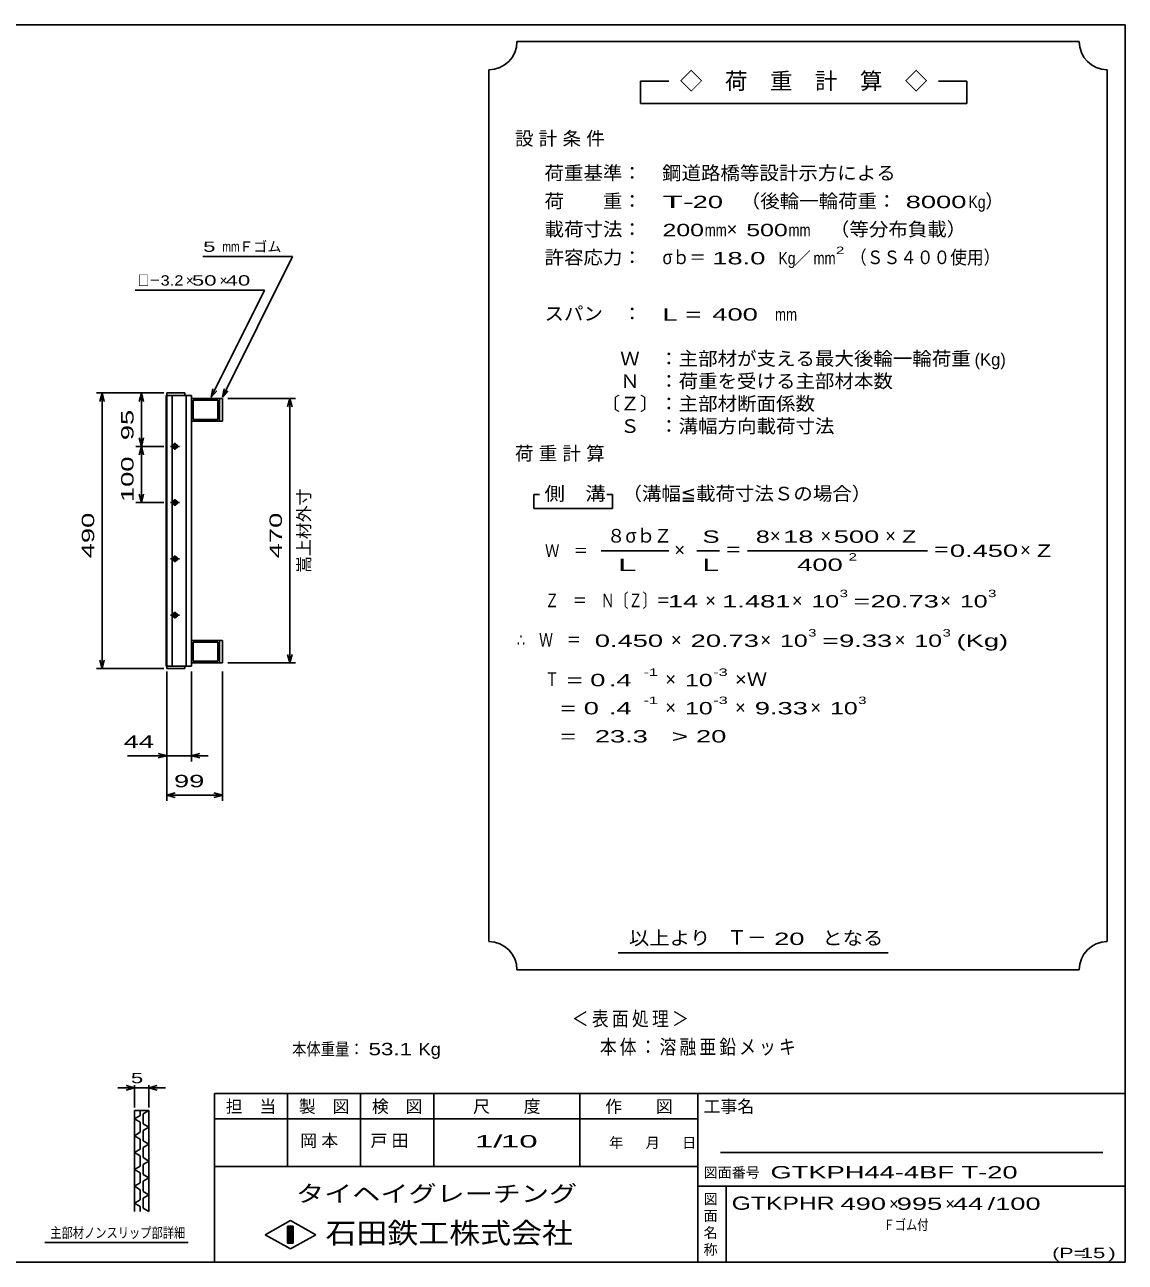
# Model space of a CAD drawing. Units: millimetres, scale not verified. Extents: x -1820 to 1731, y -1282 to 1054.
# Drawn here: x -227 to 1731, y -1146 to 1054 of the extents above; entities that cross this region are included whole.
import ezdxf
from ezdxf.enums import TextEntityAlignment as Align

# ---------------------------------------------------------------- set-up
doc = ezdxf.new("R2010")
doc.units = ezdxf.units.MM
doc.header["$LTSCALE"] = 10
for name, color, linetype, lineweight in [('0_2', 150, 'Continuous', 25), ('16', 3, 'Continuous', 25), ('22', 4, 'Continuous', 25), ('24', 2, 'Continuous', 25), ('32', 4, 'Continuous', 25)]:
    doc.layers.add(name, color=color, linetype=linetype, lineweight=lineweight)
doc.styles.add('ベクトル', font='')
doc.styles.get('ベクトル').set_extended_font_data('ベクトル')

msp = doc.modelspace()

# ---------------------------------------------------------------- linework, layer by layer
at = {"layer": '0_2'}
for p, q in [((-1729, 1053.5), (1731, 1053.5)), ((1731, 1053.5), (1731, -1146.5)), ((1731, -846.5), (111, -846.5)), ((111, -846.5), (111, -1146.5)), ((241, -846.5), (241, -976.5)), ((371, -976.5), (371, -846.5)), ((501, -846.5), (501, -976.5)), ((761, -976.5), (761, -846.5)), ((971, -846.5), (971, -1146.5)), ((971, -891.5), (111, -891.5)), ((1691, -951.5), (1011, -951.5)), ((111, -976.5), (971, -976.5)), ((971, -1011.5), (1731, -1011.5)), ((1021, -1146.5), (1021, -1011.5)), ((201, -1097.5), (246, -1072.5)), ((246, -1072.5), (291, -1097.5)), ((246, -1122.5), (201, -1097.5)), ((241, -1082.5), (251, -1082.5)), ((241, -1112.5), (241, -1082.5)), ((241, -1082.5), (243, -1082.5)), ((243, -1082.5), (243, -1112.5)), ((245, -1112.5), (245, -1082.5)), ((245, -1082.5), (247, -1082.5)), ((291, -1097.5), (246, -1122.5)), ((247, -1082.5), (247, -1112.5)), ((249, -1112.5), (249, -1082.5)), ((249, -1082.5), (251, -1082.5)), ((251, -1082.5), (251, -1112.5)), ((251, -1082.5), (251, -1112.5)), ((251, -1112.5), (241, -1112.5)), ((243, -1112.5), (245, -1112.5)), ((247, -1112.5), (249, -1112.5)), ((1731, -1146.5), (-1729, -1146.5))]:
    msp.add_line(p, q, dxfattribs=at)
at = {"layer": '16'}
for p, q in [((58, 399), (26, 399)), ((26, 399), (26, 394.5)), ((58, 394.5), (58, 399)), ((25.3, -86.5), (25.3, 394.5)), ((25.3, 394.5), (26, 394.5)), ((26, 394.5), (58, 394.5)), ((26, 394.5), (26, -86.5)), ((70, 394.5), (26, 394.5)), ((35.5, 394.5), (35.5, -86.5)), ((60.5, -86.5), (60.5, 394.5)), ((70, -86.5), (70, 394.5)), ((70, 389), (120, 389)), ((70, 349), (70, 389)), ((73, 386), (117, 386)), ((73, 352), (73, 386)), ((117, 386), (117, 352)), ((120, 389), (120, 349)), ((120, 389), (125, 389)), ((125, 389), (125, 349)), ((117, 352), (73, 352)), ((120, 349), (70, 349)), ((125, 349), (120, 349)), ((40.5, 310), (40.5, 298)), ((32.5, 304), (48.5, 304)), ((42.5, 307), (38.5, 307)), ((38.5, 301), (42.5, 301)), ((32.5, 204), (48.5, 204)), ((42.5, 207), (38.5, 207)), ((38.5, 201), (42.5, 201)), ((40.5, 210), (40.5, 198)), ((40.5, 110), (40.5, 98)), ((32.5, 104), (48.5, 104)), ((42.5, 107), (38.5, 107)), ((38.5, 101), (42.5, 101)), ((32.5, 4), (48.5, 4)), ((42.5, 7), (38.5, 7)), ((38.5, 1), (42.5, 1)), ((40.5, 10), (40.5, -2)), ((120, -41), (70, -41)), ((70, -41), (70, -81)), ((117, -44), (73, -44)), ((73, -44), (73, -78)), ((117, -78), (117, -44)), ((120, -81), (120, -41)), ((125, -41), (120, -41)), ((125, -81), (125, -41)), ((26, -86.5), (25.3, -86.5)), ((26, -86.5), (58, -86.5)), ((26, -91), (26, -86.5)), ((26, -86.5), (70, -86.5)), ((58, -86.5), (58, -91)), ((70, -81), (120, -81)), ((73, -78), (117, -78)), ((120, -81), (125, -81)), ((58, -91), (26, -91))]:
    msp.add_line(p, q, dxfattribs=at)
for centre, radius, start, end in [((40.5, 304), 4, 46.6, 133.4), ((38.5, 304), 3, 90, 270), ((40.5, 304), 4, 226.6, 313.4), ((42.5, 304), 3, 270, 90), ((38.5, 204), 3, 90, 270), ((40.5, 204), 4, 46.6, 133.4), ((40.5, 204), 4, 226.6, 313.4), ((42.5, 204), 3, 270, 90), ((38.5, 104), 3, 90, 270), ((40.5, 104), 4, 46.6, 133.4), ((40.5, 104), 4, 226.6, 313.4), ((42.5, 104), 3, 270, 90), ((38.5, 4), 3, 90, 270), ((40.5, 4), 4, 46.6, 133.4), ((40.5, 4), 4, 226.6, 313.4), ((42.5, 4), 3, 270, 90)]:
    msp.add_arc(centre, radius, start, end, dxfattribs=at)
at = {"layer": '22'}
for p, q in [((90, 641.5), (250, 641.5)), ((125, 391.5), (250, 641.5)), ((-30, 581.5), (200, 581.5)), ((105, 391.5), (200, 581.5)), ((21, 399), (-99, 399)), ((-89, 399), (-93, 384)), ((-85, 384), (-89, 399)), ((-89, 399), (-89, -91)), ((21, 399), (-29, 399)), ((-19, 399), (-23, 384)), ((-15, 384), (-19, 399)), ((-19, 399), (-19, 304)), ((105, 391.5), (108, 406.1)), ((105, 391.5), (115, 402.5)), ((125, 391.5), (128, 406.1)), ((125, 391.5), (135, 402.5)), ((135, 389), (255, 389)), ((245, 389), (241, 374)), ((249, 374), (245, 389)), ((245, 389), (245, -81)), ((-19, 304), (-23, 319)), ((-15, 319), (-19, 304)), ((-29, 304), (21, 304)), ((-19, 304), (-23, 289)), ((-15, 289), (-19, 304)), ((-19, 304), (-19, 204)), ((-29, 204), (21, 204)), ((-19, 204), (-23, 219)), ((-15, 219), (-19, 204)), ((245, -81), (241, -66)), ((249, -66), (245, -81)), ((-89, -91), (-93, -76)), ((-85, -76), (-89, -91)), ((255, -81), (135, -81)), ((-99, -91), (21, -91)), ((26, -256), (26, -96)), ((26, -326), (26, -96)), ((70, -256), (70, -96)), ((125, -326), (125, -96)), ((26, -246), (11, -242)), ((70, -246), (85, -242)), ((-44, -246), (26, -246)), ((11, -250), (26, -246)), ((26, -246), (70, -246)), ((85, -250), (70, -246)), ((70, -246), (100, -246)), ((26, -316), (41, -312)), ((41, -320), (26, -316)), ((26, -316), (125, -316)), ((125, -316), (110, -312)), ((110, -320), (125, -316))]:
    msp.add_line(p, q, dxfattribs=at)
at = {"layer": '24', "color": 4}
for p, q in [((1649, 1023.5), (649, 1023.5)), ((599, 973.5), (599, -576.5)), ((1699, -576.5), (1699, 973.5)), ((919, 953.5), (869, 953.5)), ((869, 953.5), (869, 913.5)), ((1449, 953.5), (1399, 953.5)), ((1449, 913.5), (1449, 953.5)), ((869, 913.5), (1449, 913.5)), ((689, 218.5), (679, 218.5)), ((679, 218.5), (679, 193.5)), ((819, 218.5), (809, 218.5)), ((819, 193.5), (819, 218.5)), ((679, 193.5), (819, 193.5)), ((799, 118.5), (919, 118.5)), ((969, 118.5), (1009, 118.5)), ((1059, 118.5), (1379, 118.5)), ((829, -596.5), (1309, -596.5)), ((649, -626.5), (1649, -626.5))]:
    msp.add_line(p, q, dxfattribs=at)
for centre, start, end in [((599, 1023.5), 270, 0), ((1699, 1023.5), 180, 270), ((599, -626.5), 0, 90), ((1699, -626.5), 90, 180)]:
    msp.add_arc(centre, 50, start, end, dxfattribs=at)
at = {"layer": '32'}
for p, q in [((-31, -836.5), (-46, -832.5)), ((-31, -871.5), (-31, -831.5)), ((-6, -831.5), (-6, -871.5)), ((-6, -836.5), (9, -832.5)), ((-31, -836.5), (-61, -836.5)), ((-46, -840.5), (-31, -836.5)), ((-31, -836.5), (-6, -836.5)), ((9, -840.5), (-6, -836.5)), ((-6, -836.5), (24, -836.5)), ((-31, -876.5), (-6, -876.5)), ((-31, -1056.5), (-31, -876.5)), ((-21, -876.5), (-21, -885.5)), ((-6, -876.5), (-16, -882.5)), ((-6, -876.5), (-6, -1056.5)), ((-21, -885.5), (-31, -891.5)), ((-31, -891.5), (-21, -897.5)), ((-21, -897.5), (-21, -915.5)), ((-16, -882.5), (-16, -900.5)), ((-16, -900.5), (-6, -906.5)), ((-21, -915.5), (-31, -921.5)), ((-31, -921.5), (-21, -927.5)), ((-6, -906.5), (-16, -912.5)), ((-16, -912.5), (-16, -930.5)), ((-21, -945.5), (-31, -951.5)), ((-21, -927.5), (-21, -945.5)), ((-16, -930.5), (-6, -936.5)), ((-6, -936.5), (-16, -942.5)), ((-16, -942.5), (-16, -960.5)), ((-31, -951.5), (-21, -957.5)), ((-21, -957.5), (-21, -975.5)), ((-16, -960.5), (-6, -966.5)), ((-6, -966.5), (-16, -972.5)), ((-21, -975.5), (-31, -981.5)), ((-31, -981.5), (-21, -987.5)), ((-21, -987.5), (-21, -1005.5)), ((-16, -972.5), (-16, -990.5)), ((-21, -1005.5), (-31, -1011.5)), ((-31, -1011.5), (-21, -1017.5)), ((-16, -990.5), (-6, -996.5)), ((-6, -996.5), (-16, -1002.5)), ((-16, -1002.5), (-16, -1020.5)), ((-21, -1017.5), (-21, -1035.5)), ((-16, -1020.5), (-6, -1026.5)), ((-6, -1026.5), (-16, -1032.5)), ((-16, -1032.5), (-16, -1050.5)), ((-21, -1035.5), (-31, -1041.5)), ((-31, -1041.5), (-21, -1047.5)), ((-21, -1047.5), (-21, -1056.5)), ((-16, -1050.5), (-6, -1056.5)), ((64, -1111.5), (-191, -1111.5))]:
    msp.add_line(p, q, dxfattribs=at)

# ---------------------------------------------------------------- texts
at = {"layer": '0_2', "style": 'ベクトル'}
for s, height, p in [('担\u3000当', 21.99, (131, -869.5)), ('製\u3000図', 21.99, (261, -869.5)), ('検\u3000図', 21.99, (391, -869.5)), ('尺\u3000\u3000度', 21.99, (571, -869.5)), ('作\u3000\u3000図', 21.99, (806, -869.5)), ('工事名', 21.99, (981, -869.5)), ('年', 18.3, (813, -934)), ('月', 18.3, (878, -934)), ('日', 18.3, (943, -934)), ('図面番号', 18.33, (981, -987)), ('図', 18.3, (981, -1034)), ('面', 18.3, (981, -1064)), ('名', 18.3, (981, -1094)), ('称', 18.3, (981, -1124))]:
    msp.add_text(s, height=height, dxfattribs=at).set_placement(p, align=Align.MIDDLE_LEFT)
at = {"layer": '0_2', "color": 222, "style": 'ベクトル'}
for s, height, width, p in [('タイヘイグレーチング', 29.33, 1.25, (256, -1024.5)), ('石田鉄工株式会社', 36.66, 1.1, (308.5, -1094.5))]:
    msp.add_text(s, height=height, dxfattribs=dict(at, width=width)).set_placement(p, align=Align.MIDDLE_LEFT)
at = {"layer": '22', "color": 2, "style": 'ベクトル'}
for s, height, width, p in [(' 5 ', 18.33, 1.6, (80, 659)), ('mm', 18.33, 0.75, (125, 659)), ('□－', 18.33, 0.8, (-25, 599)), ('3.2', 18.33, 1.2, (15, 599)), (' 50 ', 18.33, 1.6, (60, 599)), (' 40 ', 18.33, 1.6, (120, 599)), (' 44 ', 21.99, 1.65, (-64, -221)), (' 99 ', 21.99, 1.65, (25.5, -291)), ('本体重量：', 21.99, 0.85, (249, -767.5)), (' 53.1', 21.99, 1.35, (374, -767.5)), ('Kg', 21.99, 1.1, (474, -767.5)), ('1/', 21.99, 2, (574, -931.5)), (' 10 ', 21.99, 2, (604, -931.5)), ('GTKPH44-4BF T-20        ', 21.99, 1.65, (1100, -986.5)), ('GTKPHR', 23.46, 1.4, (1031, -1041.5)), (' 490 ', 21.99, 1.65, (1211, -1042.5)), (' 995 ', 21.99, 1.65, (1311, -1042.5)), (' 44 ', 21.99, 1.65, (1411, -1042.5)), ('/', 22, 1.65, (1486, -1042.5)), (' 100 ', 21.99, 1.65, (1486, -1042.5)), ('Ｆゴム付', 18.33, 0.8, (1301, -1080)), ('(P=', 18.33, 1.55, (1601, -1130)), (' 15 ', 18.33, 1.6, (1641, -1130)), (')', 18.3, 1.6, (1701, -1130))]:
    msp.add_text(s, height=height, dxfattribs=dict(at, width=width)).set_placement(p, align=Align.MIDDLE_LEFT)
for s, height, p in [('Ｆゴム', 18.33, (155, 659)), ('×', 18.3, (60, 599)), ('×', 18.3, (120, 599)), ('×', 22, (1311, -1042.5)), ('×', 22, (1411, -1042.5))]:
    msp.add_text(s, height=height, dxfattribs=at).set_placement(p, align=Align.MIDDLE_LEFT)
at = {"layer": '22', "color": 2, "style": 'ベクトル', "width": 1.65}
for s, p in [(' 95 ', (-44, 301.5)), (' 100 ', (-44, 191.5)), (' 490 ', (-114, 91.5)), (' 470', (220, 91.5))]:
    msp.add_text(s, height=21.99, rotation=90, dxfattribs=at).set_placement(p, align=Align.MIDDLE_LEFT)
at = {"layer": '22', "color": 2, "style": 'ベクトル'}
msp.add_text('嵩上材外寸', height=21.99, rotation=90, dxfattribs=at).set_placement((270, 79), align=Align.MIDDLE_LEFT)
at = {"layer": '22', "color": 2, "attachment_point": 4, "style": 'ベクトル'}
for s, insert, char_height in [('\\T1.2;\\W0.85;＜表面処理＞', (746.5, -715), 25.66), ('\\T1.19;\\W0.85;本体：溶融亜鉛メッキ', (796.5, -765), 25.66), ('\\T1.25;岡本\u3000', (263.5, -931.5), 21.99), ('\\T1.25;戸田\u3000', (388.5, -931.5), 21.99)]:
    msp.add_mtext(s, dxfattribs=dict(at, insert=insert, char_height=char_height))
at = {"layer": '24', "style": 'ベクトル'}
for s, height, p in [('◇\u3000荷\u3000重\u3000計\u3000算\u3000◇', 29.33, (939, 953.5)), ('）', 24.2, (1482, 740)), ('×', 24.2, (1022, 690)), ('／', 22, (1141.5, 638.5)), ('(Kg)', 21.99, (1463, 458.5)), ('８', 24.2, (809, 145)), ('σｂ', 24.19, (842, 145)), ('Ｚ', 24.2, (892, 145)), ('×', 24.2, (1099, 145)), ('×', 24.2, (1189, 145)), ('×', 24.2, (1304, 145)), ('×', 24.2, (929, 120)), ('×', 24.2, (1544, 120)), ('×', 24.2, (984, 30)), ('×', 24.2, (1138, 30)), ('×', 24.2, (1402, 30)), ('×', 24.2, (923, -40)), ('×', 24.2, (1082, -40)), ('×', 24.2, (1321, -40)), ('×', 24.2, (913, -110)), ('×', 24.2, (913, -160)), ('×', 24.2, (1037, -160)), ('×', 24.2, (1171, -160)), ('Ｔ－', 25.66, (1023, -569))]:
    msp.add_text(s, height=height, dxfattribs=at).set_placement(p, align=Align.MIDDLE_LEFT)
for s, height, width, p in [('荷重基準：\u3000', 24.19, 1.05, (698, 790)), ('鋼道路橋等設計示方による', 24.19, 1.05, (907, 790)), ('荷\u3000\u3000重：\u3000', 24.19, 1.05, (698, 740)), ('T-', 21.99, 2, (908, 738.5)), (' 20 ', 21.99, 1.65, (948, 738.5)), ('（後輪一輪荷重：', 24.19, 1.05, (1047, 740)), (' 8000', 21.99, 1.65, (1327, 738.5)), ('Kg', 21.99, 0.85, (1452, 738.5)), ('載荷寸法：\u3000', 24.19, 1.05, (698, 690)), ('\u3000（等分布負載）', 24.19, 1.05, (1171, 690)), ('200', 21.99, 1.5, (908, 688.5)), ('mm', 21.99, 0.8, (983, 688.5)), ('500', 21.99, 1.5, (1057, 688.5)), ('mm', 21.99, 0.8, (1132, 688.5)), ('許容応力：\u3000', 24.19, 1.05, (698, 640)), ('σｂ＝', 24.19, 0.9, (908, 640)), (' 18.0', 21.99, 1.65, (983, 638.5)), ('Kg', 21.99, 0.85, (1114, 638.5)), ('mm', 21.99, 0.8, (1176.5, 638.5)), ('2', 13.2, 1.5, (1216.5, 652.5)), ('（ＳＳ４００使用）', 24.19, 0.9, (1241.5, 640)), ('スパン\u3000：\u3000', 24.19, 1.05, (698, 540)), ('L =', 21.99, 1.65, (908, 538.5)), (' 400 ', 21.99, 1.65, (983, 538.5)), ('mm', 21.99, 0.8, (1108, 538.5)), ('\u3000Ｗ\u3000：主部材が支える最大後輪一輪荷重', 24.19, 1.05, (798, 460)), ('\u3000Ｎ\u3000：荷重を受ける主部材本数', 24.19, 1.05, (798, 420)), ('〔Ｚ〕：主部材断面係数', 24.19, 1.05, (798, 380)), ('\u3000Ｓ\u3000：溝幅方向載荷寸法', 24.19, 1.05, (798, 340)), ('側\u3000溝', 24.19, 1.1, (698, 220)), ('\u3000（溝幅≦載荷寸法Ｓの場合）', 24.19, 1.05, (802, 220)), ('S', 22, 1.55, (979, 143.5)), ('8', 22, 1.5, (1074, 143.5)), (' 18 ', 21.99, 1.65, (1109, 143.5)), (' 500 ', 21.99, 1.65, (1199, 143.5)), ('Z', 22, 1.4, (1334, 143.5)), ('Ｗ\u3000＝', 21.99, 0.85, (699, 118.5)), ('＝', 24.2, 0.9, (1019, 120)), ('2', 13.2, 1.5, (1239, 107.5)), ('＝', 24.2, 0.9, (1389, 120)), ('0.450', 21.99, 1.65, (1419, 118.5)), ('Z', 22, 1.4, (1574, 118.5)), ('L', 22, 1.8, (979, 93.5)), (' 400 ', 21.99, 1.65, (1134, 93.5)), ('Ｚ\u3000＝\u3000Ｎ〔Ｚ〕＝', 24.19, 0.75, (699, 30)), ('3', 13.2, 1.5, (1223, 42.5)), ('3', 13.2, 1.5, (1487, 42.5)), (' 14 ', 21.99, 1.65, (904, 28.5)), ('1.481', 21.99, 1.65, (1014, 28.5)), ('10', 21.99, 1.5, (1173, 28.5)), ('=', 22, 1.7, (1248, 28.5)), ('20.73', 21.99, 1.65, (1278, 28.5)), ('10', 21.99, 1.5, (1437, 28.5)), ('3', 13.2, 1.5, (1167, -27.5)), ('3', 13.2, 1.5, (1406, -27.5)), ('∴\u3000Ｗ\u3000＝', 24.19, 0.75, (649, -40)), (' 0.450', 21.99, 1.65, (774, -41.5)), ('20.73', 21.99, 1.65, (958, -41.5)), ('10', 21.99, 1.5, (1117, -41.5)), ('=', 22, 1.7, (1192, -41.5)), ('9.33', 21.99, 1.65, (1222, -41.5)), ('10', 21.99, 1.5, (1356, -41.5)), ('(Kg)', 21.99, 1.65, (1431, -41.5)), ('Ｔ', 24.2, 0.75, (699, -110)), (' = 0', 21.99, 1.65, (724, -111.5)), (' .4 ', 21.99, 1.65, (799, -111.5)), ('-1', 13.2, 1.65, (874, -97.5)), ('10', 21.99, 1.5, (948, -111.5)), ('-3', 13.2, 1.65, (998, -97.5)), ('×Ｗ', 24.19, 1.1, (1037, -110)), ('  = 0', 21.99, 1.65, (699, -161.5)), (' .4 ', 21.99, 1.65, (799, -161.5)), ('-1', 13.2, 1.65, (874, -147.5)), ('10', 21.99, 1.5, (948, -161.5)), ('-3', 13.2, 1.65, (998, -147.5)), ('9.33', 21.99, 1.65, (1072, -161.5)), ('10', 21.99, 1.5, (1206, -161.5)), ('3', 13.2, 1.5, (1256, -147.5)), ('  =', 21.99, 1.65, (699, -211.5)), (' 23.3', 21.99, 1.65, (774, -211.5)), ('>', 22, 1.7, (924, -211.5)), (' 20 ', 21.99, 1.65, (954, -211.5)), ('以上より\u3000', 24.19, 1.1, (848, -570)), (' 20 ', 21.99, 1.65, (1093, -571.5)), ('となる', 24.19, 1.1, (1192, -570))]:
    msp.add_text(s, height=height, dxfattribs=dict(at, width=width)).set_placement(p, align=Align.MIDDLE_LEFT)
at = {"layer": '24', "attachment_point": 4, "style": 'ベクトル'}
for s, insert, char_height in [('\\T1.28;設計条件', (645.5, 850), 24.19), ('\\T1.28;荷重計算', (645.5, 290), 24.19), ('\\T1.5;\\W2;\\~L\\~', (804, 93.5), 21.99)]:
    msp.add_mtext(s, dxfattribs=dict(at, insert=insert, char_height=char_height))
at = {"layer": '32', "color": 2, "style": 'ベクトル'}
for s, width, p in [(' 5 ', 1.6, (-48.5, -819)), ('主部材ノンスリップ部詳細', 0.8, (-181, -1094))]:
    msp.add_text(s, height=18.33, dxfattribs=dict(at, width=width)).set_placement(p, align=Align.MIDDLE_LEFT)

doc.saveas('drawing.dxf')
